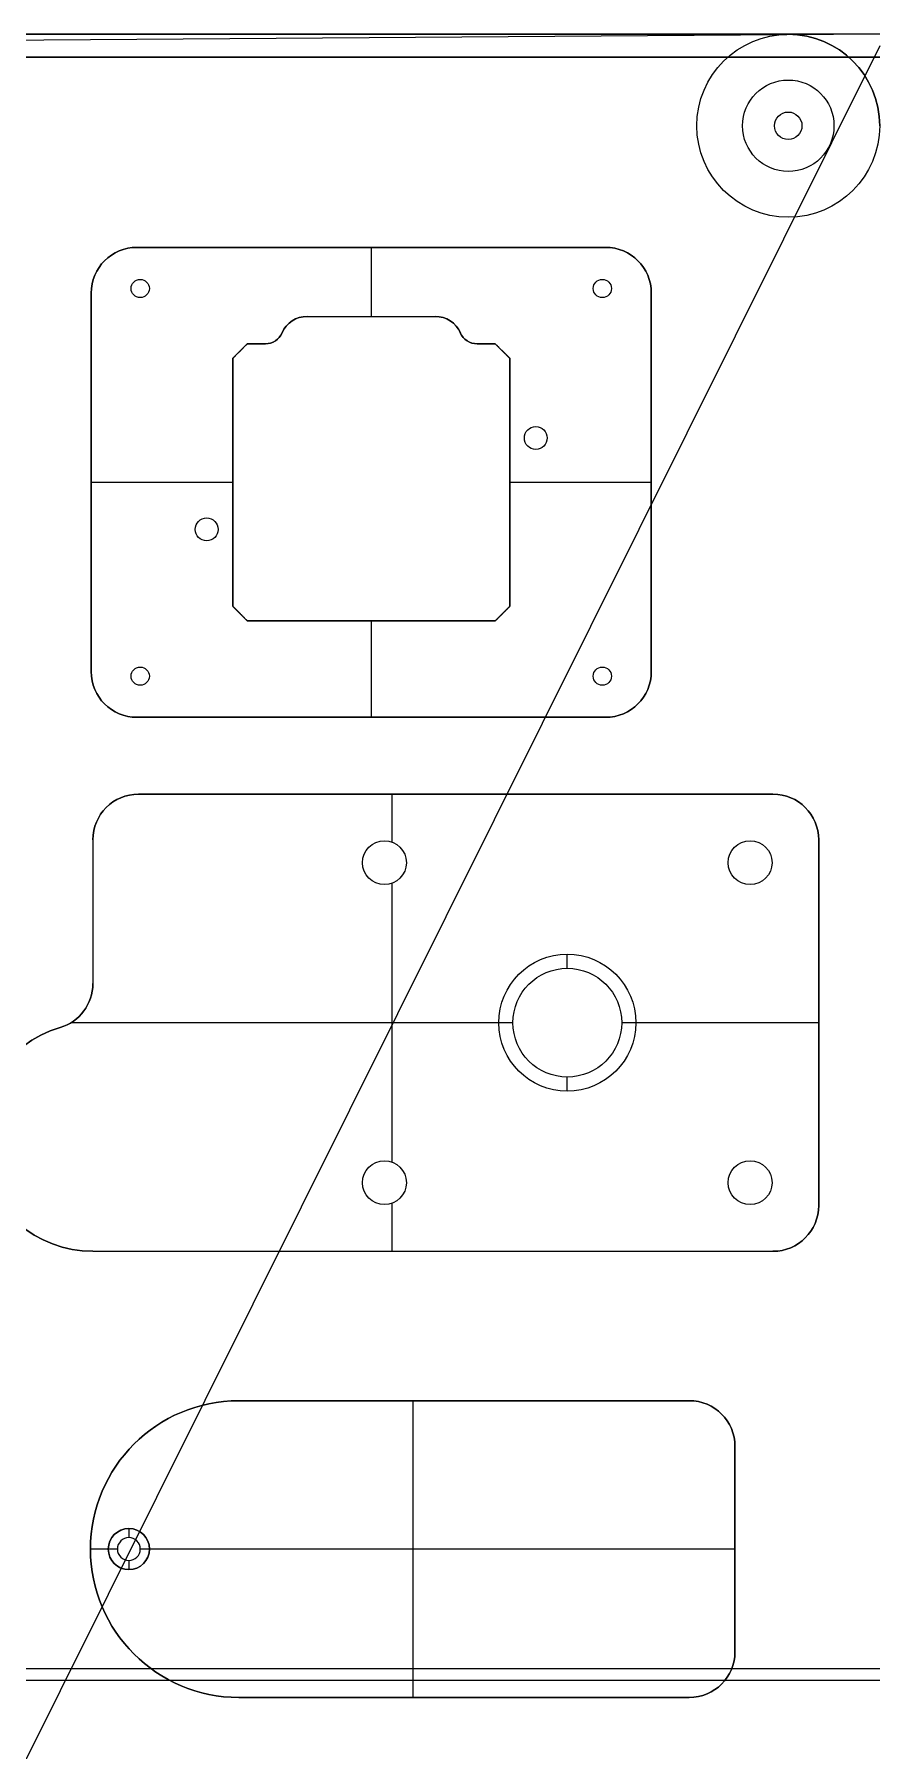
# Model space of a CAD drawing. Header units: millimetres. Extents: x -18.2 to 17.6, y -35.5 to 36.
# Drawn here: x 8.3 to 17.55, y 17.24 to 36.01 of the extents above; entities that cross this region are included whole.
import ezdxf

# ---------------------------------------------------------------- set-up
doc = ezdxf.new("R2010")
doc.units = ezdxf.units.MM
doc.layers.get('0').update_dxf_attribs({"color": 18, "true_color": 0x000000})
doc.layers.add('Standard', color=18, linetype='Continuous', true_color=0x000000)

msp = doc.modelspace()

# ---------------------------------------------------------------- linework, layer by layer
at = {"color": 0, "linetype": 'ByBlock', "lineweight": -2}
for p, q in [((16.551, 36.01, 3.282), (-17.199, 36.01, 3.282)), ((16.551, 36.01, 2.862), (16.551, 36.01, 3.702)), ((16.551, 35.16, 2.862), (16.551, 35.16, 3.702)), ((16.401, 35.01, 2.862), (16.401, 35.01, 3.702)), ((16.701, 35.01, 2.862), (16.701, 35.01, 3.702)), ((16.551, 34.86, 2.862), (16.551, 34.86, 3.702)), ((9.426, 33.68, 3.702), (9.426, 33.68, 2.862)), ((14.553, 33.68, 3.282), (9.426, 33.68, 3.282)), ((11.989, 33.68, 2.862), (11.989, 32.925, 2.862)), ((11.989, 33.68, 2.862), (11.989, 33.68, 3.702)), ((11.989, 33.68, 3.702), (11.989, 32.925, 3.702)), ((9.072, 33.534, 2.862), (9.072, 33.534, 3.702)), ((14.906, 33.534, 2.862), (14.906, 33.534, 3.702)), ((9.362, 33.23, 2.862), (9.362, 33.23, 3.702)), ((9.462, 33.33, 2.862), (9.462, 33.33, 3.702)), ((9.562, 33.23, 2.862), (9.562, 33.23, 3.702)), ((14.417, 33.23, 2.862), (14.417, 33.23, 3.702)), ((14.517, 33.33, 2.862), (14.517, 33.33, 3.702)), ((14.617, 33.23, 2.862), (14.617, 33.23, 3.702)), ((8.926, 33.18, 2.862), (8.926, 33.18, 3.702)), ((8.926, 33.18, 3.282), (8.926, 29.04, 3.282)), ((9.462, 33.13, 2.862), (9.462, 33.13, 3.702)), ((14.517, 33.13, 2.862), (14.517, 33.13, 3.702)), ((15.053, 33.18, 3.702), (15.053, 33.18, 2.862)), ((15.053, 29.04, 3.282), (15.053, 33.18, 3.282)), ((11.289, 32.925, 2.862), (11.289, 32.925, 3.702)), ((11.289, 32.925, 3.282), (12.689, 32.925, 3.282)), ((11.989, 32.925, 2.862), (11.989, 32.925, 3.702)), ((12.689, 32.925, 3.702), (12.689, 32.925, 2.862)), ((11.014, 32.745, 2.862), (11.014, 32.745, 3.702)), ((12.964, 32.745, 3.702), (12.964, 32.745, 2.862)), ((10.475, 32.467, 3.282), (10.633, 32.625, 3.282)), ((10.554, 32.546, 2.862), (10.554, 32.546, 3.702)), ((10.633, 32.625, 3.282), (10.831, 32.625, 3.282)), ((10.732, 32.625, 2.862), (10.732, 32.625, 3.702)), ((10.831, 32.625, 3.702), (10.831, 32.625, 2.862)), ((10.94, 32.657, 2.862), (10.94, 32.657, 3.702)), ((13.038, 32.657, 2.862), (13.038, 32.657, 3.702)), ((13.147, 32.625, 2.862), (13.147, 32.625, 3.702)), ((13.147, 32.625, 3.282), (13.345, 32.625, 3.282)), ((13.246, 32.625, 2.862), (13.246, 32.625, 3.702)), ((13.345, 32.625, 3.282), (13.505, 32.467, 3.282)), ((13.425, 32.546, 2.862), (13.425, 32.546, 3.702)), ((10.475, 29.754, 3.282), (10.475, 32.467, 3.282)), ((13.505, 32.467, 3.282), (13.505, 29.754, 3.282)), ((13.664, 31.595, 2.862), (13.664, 31.595, 3.702)), ((13.789, 31.72, 2.862), (13.789, 31.72, 3.702)), ((13.914, 31.595, 2.862), (13.914, 31.595, 3.702)), ((13.789, 31.47, 2.862), (13.789, 31.47, 3.702)), ((10.475, 31.11, 2.862), (8.926, 31.11, 2.862)), ((8.926, 31.11, 2.862), (8.926, 31.11, 3.702)), ((10.475, 31.11, 3.702), (8.926, 31.11, 3.702)), ((10.475, 31.111, 2.862), (10.475, 31.111, 3.702)), ((13.505, 31.111, 2.862), (13.505, 31.111, 3.702)), ((15.053, 31.11, 2.862), (13.505, 31.11, 2.862)), ((15.053, 31.11, 3.702), (13.505, 31.11, 3.702)), ((15.053, 31.11, 2.862), (15.053, 31.11, 3.702)), ((10.189, 30.72, 2.862), (10.189, 30.72, 3.702)), ((10.064, 30.595, 2.862), (10.064, 30.595, 3.702)), ((10.189, 30.47, 2.862), (10.189, 30.47, 3.702)), ((10.314, 30.595, 2.862), (10.314, 30.595, 3.702)), ((10.633, 29.595, 3.282), (10.475, 29.754, 3.282)), ((10.554, 29.675, 2.862), (10.554, 29.675, 3.702)), ((13.505, 29.754, 3.282), (13.346, 29.595, 3.282)), ((13.425, 29.674, 2.862), (13.425, 29.674, 3.702)), ((13.346, 29.595, 3.282), (10.633, 29.595, 3.282)), ((11.989, 29.595, 2.862), (11.989, 28.54, 2.862)), ((11.989, 29.595, 2.862), (11.989, 29.595, 3.702)), ((11.989, 29.595, 3.702), (11.989, 28.54, 3.702)), ((8.926, 29.04, 3.702), (8.926, 29.04, 2.862)), ((9.362, 28.99, 2.862), (9.362, 28.99, 3.702)), ((9.462, 29.09, 2.862), (9.462, 29.09, 3.702)), ((9.562, 28.99, 2.862), (9.562, 28.99, 3.702)), ((14.417, 28.99, 2.862), (14.417, 28.99, 3.702)), ((14.517, 29.09, 2.862), (14.517, 29.09, 3.702)), ((14.617, 28.99, 2.862), (14.617, 28.99, 3.702)), ((15.053, 29.04, 2.862), (15.053, 29.04, 3.702)), ((9.462, 28.89, 2.862), (9.462, 28.89, 3.702)), ((14.517, 28.89, 2.862), (14.517, 28.89, 3.702)), ((9.072, 28.687, 2.862), (9.072, 28.687, 3.702)), ((9.426, 28.54, 2.862), (9.426, 28.54, 3.702)), ((9.426, 28.54, 3.282), (14.553, 28.54, 3.282)), ((11.989, 28.54, 2.862), (11.989, 28.54, 3.702)), ((14.906, 28.687, 2.862), (14.906, 28.687, 3.702)), ((9.444, 27.7, 3.702), (9.444, 27.7, 2.862)), ((16.384, 27.7, 3.282), (9.444, 27.7, 3.282)), ((12.217, 27.175, 2.862), (12.217, 27.7, 2.862)), ((12.217, 27.175, 3.702), (12.217, 27.7, 3.702)), ((12.914, 27.7, 2.862), (12.914, 27.7, 3.702)), ((9.09, 27.554, 2.862), (9.09, 27.554, 3.702)), ((16.737, 27.554, 2.862), (16.737, 27.554, 3.702)), ((8.944, 27.2, 2.862), (8.944, 27.2, 3.702)), ((8.944, 27.2, 3.282), (8.944, 25.627, 3.282)), ((12.134, 27.19, 2.862), (12.134, 27.19, 3.702)), ((16.134, 27.19, 2.862), (16.134, 27.19, 3.702)), ((16.884, 27.2, 3.702), (16.884, 27.2, 2.862)), ((16.884, 23.2, 3.282), (16.884, 27.2, 3.282)), ((11.894, 26.95, 2.862), (11.894, 26.95, 3.702)), ((12.374, 26.95, 2.862), (12.374, 26.95, 3.702)), ((15.894, 26.95, 2.862), (15.894, 26.95, 3.702)), ((16.374, 26.95, 2.862), (16.374, 26.95, 3.702)), ((12.134, 26.71, 2.862), (12.134, 26.71, 3.702)), ((12.217, 23.675, 2.862), (12.217, 26.725, 2.862)), ((12.217, 23.675, 3.702), (12.217, 26.725, 3.702)), ((16.134, 26.71, 2.862), (16.134, 26.71, 3.702)), ((8.944, 26.414, 2.862), (8.944, 26.414, 3.702)), ((14.134, 25.95, 3.202), (14.134, 25.95, 3.702)), ((14.134, 25.795, 3.202), (14.134, 25.95, 3.202)), ((14.134, 25.795, 2.862), (14.134, 25.795, 3.202)), ((8.944, 25.627, 3.702), (8.944, 25.627, 2.862)), ((13.539, 25.2, 2.862), (8.704, 25.2, 2.862)), ((13.384, 25.2, 3.702), (8.704, 25.2, 3.702)), ((8.844, 25.328, 2.862), (8.844, 25.328, 3.702)), ((13.539, 25.2, 3.202), (13.384, 25.2, 3.202)), ((13.384, 25.2, 3.202), (13.384, 25.2, 3.702)), ((13.539, 25.2, 2.862), (13.539, 25.2, 3.202)), ((16.884, 25.2, 2.862), (14.729, 25.2, 2.862)), ((14.729, 25.2, 2.862), (14.729, 25.2, 3.202)), ((14.884, 25.2, 3.202), (14.729, 25.2, 3.202)), ((14.884, 25.2, 3.202), (14.884, 25.2, 3.702)), ((16.884, 25.2, 3.702), (14.884, 25.2, 3.702)), ((16.884, 25.2, 2.862), (16.884, 25.2, 3.702)), ((8.586, 25.148, 2.862), (8.586, 25.148, 3.702)), ((14.134, 24.605, 2.862), (14.134, 24.605, 3.202)), ((14.134, 24.45, 3.202), (14.134, 24.605, 3.202)), ((14.134, 24.45, 3.202), (14.134, 24.45, 3.702)), ((12.134, 23.69, 2.862), (12.134, 23.69, 3.702)), ((16.134, 23.69, 2.862), (16.134, 23.69, 3.702)), ((11.894, 23.45, 2.862), (11.894, 23.45, 3.702)), ((12.374, 23.45, 2.862), (12.374, 23.45, 3.702)), ((15.894, 23.45, 2.862), (15.894, 23.45, 3.702)), ((16.374, 23.45, 2.862), (16.374, 23.45, 3.702)), ((12.134, 23.21, 2.862), (12.134, 23.21, 3.702)), ((12.217, 22.7, 2.862), (12.217, 23.225, 2.862)), ((12.217, 22.7, 3.702), (12.217, 23.225, 3.702)), ((16.134, 23.21, 2.862), (16.134, 23.21, 3.702)), ((16.884, 23.2, 2.862), (16.884, 23.2, 3.702)), ((16.737, 22.847, 2.862), (16.737, 22.847, 3.702)), ((8.944, 22.7, 2.862), (8.944, 22.7, 3.702)), ((8.944, 22.7, 3.282), (16.384, 22.7, 3.282)), ((12.664, 22.7, 2.862), (12.664, 22.7, 3.702)), ((16.384, 22.7, 3.702), (16.384, 22.7, 2.862)), ((10.541, 21.066, 3.282), (15.468, 21.066, 3.282)), ((12.443, 21.066, 3.702), (12.443, 17.82, 3.702)), ((12.443, 21.066, 2.862), (12.443, 17.82, 2.862)), ((13.005, 21.066, 3.702), (13.005, 21.066, 2.862)), ((15.468, 21.066, 2.862), (15.468, 21.066, 3.702)), ((15.822, 20.92, 3.702), (15.822, 20.92, 2.862)), ((15.968, 20.566, 3.702), (15.968, 20.566, 2.862)), ((15.968, 20.566, 3.282), (15.968, 18.32, 3.282)), ((9.338, 19.668, 3.702), (9.338, 19.668, 3.462)), ((9.338, 19.668, 3.462), (9.338, 19.568, 3.462)), ((9.338, 19.568, 3.462), (9.338, 19.568, 2.862)), ((9.113, 19.443, 3.702), (8.918, 19.443, 3.702)), ((8.918, 19.443, 3.702), (8.918, 19.443, 2.862)), ((9.213, 19.443, 2.862), (8.918, 19.443, 2.862)), ((9.113, 19.443, 3.702), (9.113, 19.443, 3.462)), ((9.213, 19.443, 3.462), (9.113, 19.443, 3.462)), ((9.213, 19.443, 3.462), (9.213, 19.443, 2.862)), ((9.563, 19.443, 3.462), (9.463, 19.443, 3.462)), ((9.463, 19.443, 3.462), (9.463, 19.443, 2.862)), ((15.968, 19.443, 2.862), (9.463, 19.443, 2.862)), ((15.968, 19.443, 3.702), (9.563, 19.443, 3.702)), ((9.563, 19.443, 3.702), (9.563, 19.443, 3.462)), ((15.968, 19.443, 3.702), (15.968, 19.443, 2.862)), ((9.338, 19.318, 3.462), (9.338, 19.318, 2.862)), ((9.338, 19.318, 3.462), (9.338, 19.218, 3.462)), ((9.338, 19.218, 3.702), (9.338, 19.218, 3.462)), ((15.968, 18.32, 2.862), (15.968, 18.32, 3.702)), ((-18.199, 18.135, 2.862), (17.551, 18.135, 2.862)), ((-18.199, 18.135, 3.702), (17.551, 18.135, 3.702)), ((15.822, 17.967, 3.702), (15.822, 17.967, 2.862)), ((15.468, 17.82, 3.282), (10.541, 17.82, 3.282)), ((13.005, 17.82, 3.702), (13.005, 17.82, 2.862)), ((15.468, 17.82, 3.702), (15.468, 17.82, 2.862))]:
    msp.add_line(p, q, dxfattribs=at)
for centre, radius in [((16.551, 35.01, 3.282), 0.15), ((9.462, 33.23, 3.282), 0.1), ((14.517, 33.23, 3.282), 0.1), ((13.789, 31.595, 3.282), 0.125), ((10.189, 30.595, 3.282), 0.125), ((9.462, 28.99, 3.282), 0.1), ((14.517, 28.99, 3.282), 0.1), ((12.134, 26.95, 3.282), 0.24), ((16.134, 26.95, 3.282), 0.24), ((14.134, 25.2, 3.452), 0.75), ((14.134, 25.2, 3.032), 0.595), ((12.134, 23.45, 3.282), 0.24), ((16.134, 23.45, 3.282), 0.24)]:
    msp.add_circle(centre, radius, dxfattribs=at)
at = {"color": 0, "linetype": 'ByBlock', "lineweight": -2, "extrusion": (0, 0, -1)}
for centre, radius in [((-9.338, 19.443, -3.582), 0.225), ((-9.338, 19.443, -3.162), 0.125)]:
    msp.add_circle(centre, radius, dxfattribs=at)
for centre, radius, start, end in [((-16.551, 35.01, -3.702), 1, 90, 180), ((-16.551, 35.01, -3.702), 0.15, 0, 180), ((-16.551, 35.01, -2.862), 0.15, 0, 180), ((-16.551, 35.01, -2.862), 0.15, 180, 0), ((-16.551, 35.01, -3.702), 0.15, 180, 0), ((-9.426, 33.18, -3.702), 0.5, 0, 90), ((-14.553, 33.18, -3.702), 0.5, 90, 180), ((-9.462, 33.23, -2.862), 0.1, 0, 180), ((-9.462, 33.23, -3.702), 0.1, 0, 180), ((-9.462, 33.23, -3.702), 0.1, 180, 0), ((-9.462, 33.23, -2.862), 0.1, 180, 0), ((-14.517, 33.23, -2.862), 0.1, 0, 180), ((-14.517, 33.23, -3.702), 0.1, 0, 180), ((-14.517, 33.23, -3.702), 0.1, 180, 0), ((-14.517, 33.23, -2.862), 0.1, 180, 0), ((-11.289, 32.625, -2.862), 0.3, 23.5782, 90), ((-12.689, 32.625, -2.862), 0.3, 90, 156.4218), ((-10.831, 32.825, -3.702), 0.2, 203.5782, 270), ((-13.147, 32.825, -3.702), 0.2, 270, 336.4218), ((-13.789, 31.595, -2.862), 0.125, 0, 180), ((-13.789, 31.595, -3.702), 0.125, 0, 180), ((-13.789, 31.595, -3.702), 0.125, 180, 0), ((-13.789, 31.595, -2.862), 0.125, 180, 0), ((-10.189, 30.595, -2.862), 0.125, 0, 180), ((-10.189, 30.595, -3.702), 0.125, 0, 180), ((-10.189, 30.595, -3.702), 0.125, 180, 0), ((-10.189, 30.595, -2.862), 0.125, 180, 0), ((-9.426, 29.04, -3.702), 0.5, 270, 0), ((-9.462, 28.99, -2.862), 0.1, 0, 180), ((-9.462, 28.99, -3.702), 0.1, 0, 180), ((-9.462, 28.99, -3.702), 0.1, 180, 0), ((-9.462, 28.99, -2.862), 0.1, 180, 0), ((-14.517, 28.99, -2.862), 0.1, 0, 180), ((-14.517, 28.99, -3.702), 0.1, 0, 180), ((-14.517, 28.99, -3.702), 0.1, 180, 0), ((-14.517, 28.99, -2.862), 0.1, 180, 0), ((-14.553, 29.04, -3.702), 0.5, 180, 270), ((-9.444, 27.2, -3.702), 0.5, 360, 90), ((-16.384, 27.2, -3.702), 0.5, 90, 180), ((-12.134, 26.95, -3.702), 0.24, 270, 90), ((-12.134, 26.95, -2.862), 0.24, 270, 90), ((-12.134, 26.95, -2.862), 0.24, 90, 270), ((-12.134, 26.95, -3.702), 0.24, 90, 270), ((-16.134, 26.95, -3.702), 0.24, 270, 90), ((-16.134, 26.95, -2.862), 0.24, 270, 90), ((-16.134, 26.95, -2.862), 0.24, 90, 270), ((-16.134, 26.95, -3.702), 0.24, 90, 270), ((-14.134, 25.2, -3.702), 0.75, 270, 90), ((-14.134, 25.2, -3.202), 0.75, 270, 90), ((-14.134, 25.2, -3.202), 0.75, 90, 270), ((-14.134, 25.2, -3.702), 0.75, 90, 270), ((-14.134, 25.2, -3.202), 0.595, 270, 90), ((-14.134, 25.2, -2.862), 0.595, 270, 90), ((-14.134, 25.2, -2.862), 0.595, 90, 270), ((-14.134, 25.2, -3.202), 0.595, 90, 270), ((-8.444, 25.627, -2.862), 0.5, 180, 253.3984), ((-8.944, 23.95, -3.702), 1.25, 270, 73.3984), ((-12.134, 23.45, -3.702), 0.24, 270, 90), ((-12.134, 23.45, -2.862), 0.24, 270, 90), ((-12.134, 23.45, -2.862), 0.24, 90, 270), ((-12.134, 23.45, -3.702), 0.24, 90, 270), ((-16.134, 23.45, -3.702), 0.24, 270, 90), ((-16.134, 23.45, -2.862), 0.24, 270, 90), ((-16.134, 23.45, -2.862), 0.24, 90, 270), ((-16.134, 23.45, -3.702), 0.24, 90, 270), ((-16.384, 23.2, -3.702), 0.5, 180, 270), ((-10.541, 19.443, -3.702), 1.623, 270, 90), ((-10.541, 19.443, -3.282), 1.623, 270, 90), ((-15.468, 20.566, -3.702), 0.5, 90, 180), ((-15.468, 20.566, -3.282), 0.5, 90, 180), ((-9.338, 19.443, -3.702), 0.225, 270, 90), ((-9.338, 19.443, -3.462), 0.225, 270, 90), ((-9.338, 19.443, -3.462), 0.225, 90, 270), ((-9.338, 19.443, -3.702), 0.225, 90, 270), ((-15.468, 18.32, -3.702), 0.5, 180, 270), ((-15.468, 18.32, -3.282), 0.5, 180, 270)]:
    msp.add_arc(centre, radius, start, end, dxfattribs=at)
at = {"color": 0, "linetype": 'ByBlock', "lineweight": -2}
for centre, radius, start, end in [((16.551, 35.01, 2.862), 1, 0, 90), ((16.551, 35.01, 3.282), 1, 0, 90), ((9.426, 33.18, 2.862), 0.5, 90, 180), ((9.426, 33.18, 3.282), 0.5, 90, 180), ((14.553, 33.18, 2.862), 0.5, 0, 90), ((14.553, 33.18, 3.282), 0.5, 0, 90), ((11.289, 32.625, 3.702), 0.3, 90, 156.4218), ((11.289, 32.625, 3.282), 0.3, 90, 156.4218), ((12.689, 32.625, 3.702), 0.3, 23.5782, 90), ((12.689, 32.625, 3.282), 0.3, 23.5782, 90), ((10.831, 32.825, 2.862), 0.2, 270, 336.4218), ((10.831, 32.825, 3.282), 0.2, 270, 336.4218), ((13.147, 32.825, 2.862), 0.2, 203.5782, 270), ((13.147, 32.825, 3.282), 0.2, 203.5782, 270), ((9.426, 29.04, 2.862), 0.5, 180, 270), ((9.426, 29.04, 3.282), 0.5, 180, 270), ((14.553, 29.04, 2.862), 0.5, 270, 0), ((14.553, 29.04, 3.282), 0.5, 270, 0), ((9.444, 27.2, 2.862), 0.5, 90, 180), ((9.444, 27.2, 3.282), 0.5, 90, 180), ((16.384, 27.2, 2.862), 0.5, 0, 90), ((16.384, 27.2, 3.282), 0.5, 0, 90), ((8.444, 25.627, 3.702), 0.5, 286.6016, 360), ((8.444, 25.627, 3.282), 0.5, 286.6016, 0), ((8.944, 23.95, 2.862), 1.25, 106.6016, 270), ((8.944, 23.95, 3.282), 1.25, 106.6016, 270), ((16.384, 23.2, 2.862), 0.5, 270, 0), ((16.384, 23.2, 3.282), 0.5, 270, 0), ((10.541, 19.443, 2.862), 1.623, 90, 270), ((15.468, 20.566, 2.862), 0.5, 0, 90), ((9.338, 19.443, 2.862), 0.125, 90, 270), ((9.338, 19.443, 3.462), 0.125, 90, 270), ((9.338, 19.443, 3.462), 0.125, 270, 90), ((9.338, 19.443, 2.862), 0.125, 270, 90), ((15.468, 18.32, 2.862), 0.5, 270, 0)]:
    msp.add_arc(centre, radius, start, end, dxfattribs=at)
for points in [[(16.551, 36.01, 2.862), (-0.324, 36.01, 2.862), (-17.199, 36.01, 2.862)], [(-17.199, 36.01, 3.702), (-0.324, 36.01, 3.702), (16.551, 36.01, 3.702)], [(14.553, 33.68, 2.862), (11.989, 33.68, 2.862), (9.426, 33.68, 2.862)], [(9.426, 33.68, 3.702), (11.989, 33.68, 3.702), (14.553, 33.68, 3.702)], [(8.926, 33.18, 2.862), (8.926, 31.11, 2.862), (8.926, 29.04, 2.862)], [(8.926, 29.04, 3.702), (8.926, 31.11, 3.702), (8.926, 33.18, 3.702)], [(15.053, 29.04, 2.862), (15.053, 31.11, 2.862), (15.053, 33.18, 2.862)], [(15.053, 33.18, 3.702), (15.053, 31.11, 3.702), (15.053, 29.04, 3.702)], [(11.289, 32.925, 2.862), (11.989, 32.925, 2.862), (12.689, 32.925, 2.862)], [(11.289, 32.925, 3.702), (11.989, 32.925, 3.702), (12.689, 32.925, 3.702)], [(10.475, 32.467, 2.862), (10.554, 32.546, 2.862), (10.633, 32.625, 2.862)], [(10.633, 32.625, 3.702), (10.554, 32.546, 3.702), (10.475, 32.467, 3.702)], [(10.633, 32.625, 2.862), (10.732, 32.625, 2.862), (10.831, 32.625, 2.862)], [(10.831, 32.625, 3.702), (10.732, 32.625, 3.702), (10.633, 32.625, 3.702)], [(13.147, 32.625, 2.862), (13.246, 32.625, 2.862), (13.345, 32.625, 2.862)], [(13.345, 32.625, 3.702), (13.246, 32.625, 3.702), (13.147, 32.625, 3.702)], [(13.345, 32.625, 2.862), (13.425, 32.546, 2.862), (13.505, 32.467, 2.862)], [(13.505, 32.467, 3.702), (13.425, 32.546, 3.702), (13.345, 32.625, 3.702)], [(10.475, 29.754, 2.862), (10.475, 31.111, 2.862), (10.475, 32.467, 2.862)], [(10.475, 32.467, 3.702), (10.475, 31.111, 3.702), (10.475, 29.754, 3.702)], [(13.505, 32.467, 2.862), (13.505, 31.111, 2.862), (13.505, 29.754, 2.862)], [(13.505, 29.754, 3.702), (13.505, 31.111, 3.702), (13.505, 32.467, 3.702)], [(10.633, 29.595, 2.862), (10.554, 29.675, 2.862), (10.475, 29.754, 2.862)], [(10.475, 29.754, 3.702), (10.554, 29.675, 3.702), (10.633, 29.595, 3.702)], [(13.505, 29.754, 2.862), (13.425, 29.674, 2.862), (13.346, 29.595, 2.862)], [(13.346, 29.595, 3.702), (13.425, 29.674, 3.702), (13.505, 29.754, 3.702)], [(13.346, 29.595, 2.862), (11.989, 29.595, 2.862), (10.633, 29.595, 2.862)], [(10.633, 29.595, 3.702), (11.989, 29.595, 3.702), (13.346, 29.595, 3.702)], [(9.426, 28.54, 2.862), (11.989, 28.54, 2.862), (14.553, 28.54, 2.862)], [(14.553, 28.54, 3.702), (11.989, 28.54, 3.702), (9.426, 28.54, 3.702)], [(16.384, 27.7, 2.862), (12.914, 27.7, 2.862), (9.444, 27.7, 2.862)], [(9.444, 27.7, 3.702), (12.914, 27.7, 3.702), (16.384, 27.7, 3.702)], [(8.944, 27.2, 2.862), (8.944, 26.414, 2.862), (8.944, 25.627, 2.862)], [(8.944, 27.2, 3.702), (8.944, 26.414, 3.702), (8.944, 25.627, 3.702)], [(16.884, 23.2, 2.862), (16.884, 25.2, 2.862), (16.884, 27.2, 2.862)], [(16.884, 27.2, 3.702), (16.884, 25.2, 3.702), (16.884, 23.2, 3.702)], [(8.944, 22.7, 2.862), (12.664, 22.7, 2.862), (16.384, 22.7, 2.862)], [(8.944, 22.7, 3.702), (12.664, 22.7, 3.702), (16.384, 22.7, 3.702)], [(10.541, 21.066, 3.702), (13.005, 21.066, 3.702), (15.468, 21.066, 3.702)], [(15.468, 21.066, 2.862), (13.005, 21.066, 2.862), (10.541, 21.066, 2.862)], [(15.968, 20.566, 3.702), (15.968, 19.443, 3.702), (15.968, 18.32, 3.702)], [(15.968, 18.32, 2.862), (15.968, 19.443, 2.862), (15.968, 20.566, 2.862)], [(15.468, 17.82, 3.702), (13.005, 17.82, 3.702), (10.541, 17.82, 3.702)], [(10.541, 17.82, 2.862), (13.005, 17.82, 2.862), (15.468, 17.82, 2.862)]]:
    msp.add_open_spline(points, degree=2, dxfattribs=at)
at = {"color": 0, "linetype": 'ByBlock', "lineweight": -2, "extrusion": (1, 0, 0)}
for points in [[(14.553, 33.68, 3.702), (14.553, 33.68, 3.282), (14.553, 33.68, 2.862)], [(10.633, 32.625, 3.702), (10.633, 32.625, 3.282), (10.633, 32.625, 2.862)], [(13.345, 32.625, 3.702), (13.345, 32.625, 3.282), (13.345, 32.625, 2.862)], [(10.475, 32.467, 3.702), (10.475, 32.467, 3.282), (10.475, 32.467, 2.862)], [(13.505, 32.467, 3.702), (13.505, 32.467, 3.282), (13.505, 32.467, 2.862)], [(10.475, 29.754, 3.702), (10.475, 29.754, 3.282), (10.475, 29.754, 2.862)], [(13.505, 29.754, 3.702), (13.505, 29.754, 3.282), (13.505, 29.754, 2.862)], [(10.633, 29.595, 3.702), (10.633, 29.595, 3.282), (10.633, 29.595, 2.862)], [(13.346, 29.595, 3.702), (13.346, 29.595, 3.282), (13.346, 29.595, 2.862)], [(14.553, 28.54, 2.862), (14.553, 28.54, 3.282), (14.553, 28.54, 3.702)], [(16.384, 27.7, 3.702), (16.384, 27.7, 3.282), (16.384, 27.7, 2.862)], [(10.541, 21.066, 2.862), (10.541, 21.066, 3.282), (10.541, 21.066, 3.702)], [(10.541, 17.82, 3.702), (10.541, 17.82, 3.282), (10.541, 17.82, 2.862)]]:
    msp.add_open_spline(points, degree=2, dxfattribs=at)
at = {"layer": 'Standard'}
for p, q in [((17.551, 36.01, 2.862), (-18.199, 36.01, 2.862)), ((17.551, 36.01, 2.862), (-18.199, 36.01, 2.862)), ((17.551, 36.01, 2.862), (-17.949, 35.76, 2.862)), ((17.551, 35.885, 2.862), (-17.949, -35.365, 2.862)), ((16.551, 36.01, 3.702), (-17.199, 36.01, 3.702)), ((-17.949, 35.76, 2.362), (17.551, 35.76, 2.362)), ((17.551, 35.76, 2.862), (-17.949, 35.76, 2.862)), ((-17.949, 18.01, 2.862), (17.551, 18.01, 2.862)), ((-17.949, 18.01, 1.862), (17.551, 18.01, 1.862))]:
    msp.add_line(p, q, dxfattribs=at)
for centre, radius in [((16.551, 35.01, 2.862), 1), ((16.551, 35.01, 2.862), 0.5), ((16.551, 35.01, 2.862), 0.15), ((16.551, 35.01, 3.702), 0.15)]:
    msp.add_circle(centre, radius, dxfattribs=at)
msp.add_arc((16.551, 35.01, 3.702), 1, 0, 90, dxfattribs=at)
for points in [[(-17.949, 35.76, 2.862), (-0.199, 35.76, 2.862), (17.551, 35.76, 2.862)], [(17.551, 35.76, 1.862), (-0.199, 35.76, 1.862), (-17.949, 35.76, 1.862)]]:
    msp.add_open_spline(points, degree=2, dxfattribs=at)

doc.saveas('drawing.dxf')
